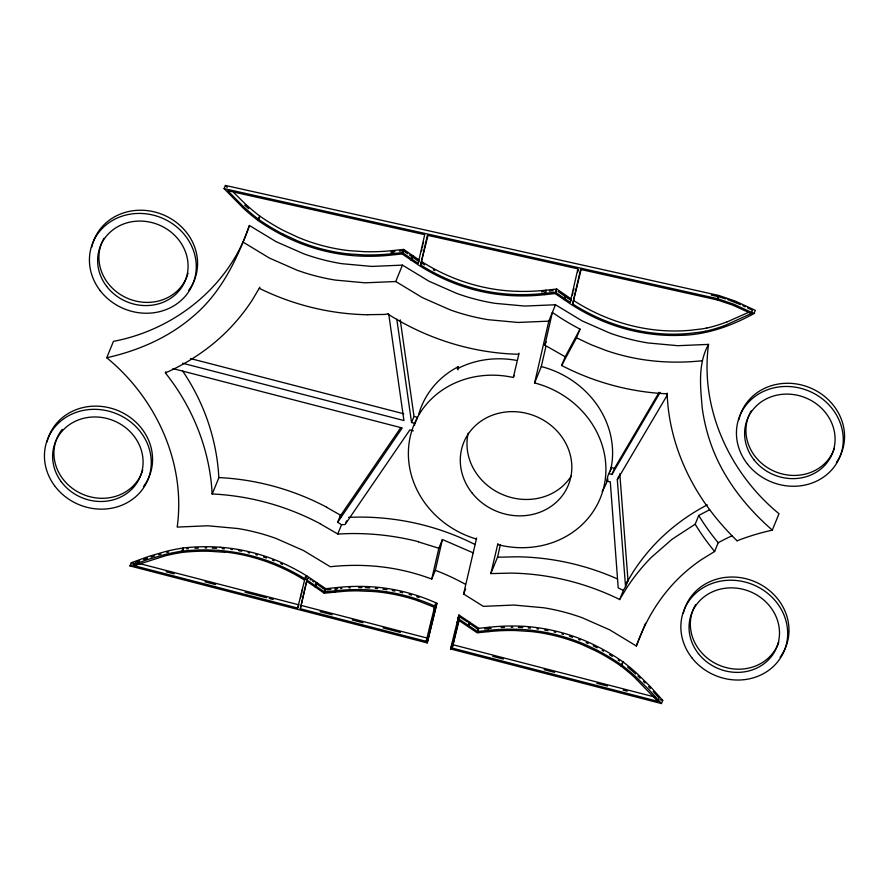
<?xml version="1.0" encoding="UTF-8"?>
<svg xmlns="http://www.w3.org/2000/svg" width="889" height="889" viewBox="0 0 889 889"><rect width="100%" height="100%" fill="white"/><g stroke="black" fill="none" stroke-linecap="round" stroke-linejoin="round"><path stroke-width="1.33" d="M708.555 344.387C697.621 363.934 700.432 387.037 702.277 408.429C704.377 423.553 708.366 438.399 714.167 452.523C726.746 482.727 747.76 508.752 772.308 530.111L778.997 513.72C729.602 473.204 699.765 408.562 708.555 344.387L677.851 345.699L648.07 342.965A194.935 177.244 22.2 0 1 609.81 333.064L582.184 320.929L555.492 304.76L524.788 306.06L495.017 303.338A194.935 177.244 22.2 0 1 456.746 293.426L429.131 281.291L402.439 265.122L371.735 266.422L341.965 263.7A194.935 177.244 22.2 0 1 303.694 253.787L276.079 241.652L249.387 225.484C237.074 259.655 220.661 293.792 192.002 317.306C167.732 337.976 137.684 350.833 106.758 357.756C156.142 398.272 185.99 462.913 177.2 527.088L207.904 525.777L237.685 528.511A194.935 177.244 22.2 0 1 275.946 538.412L303.56 550.558L330.252 566.726C349.677 564.659 369.368 564.904 388.693 567.827A195.269 177.544 22.2 0 1 431.754 579.072L435.321 570.349L442.4 539.523L473.226 552.858M659.116 392.338L614.466 468.359L610.987 467.458C611.299 470.603 602.798 481.949 610.287 481.849L618.211 587.907L623.378 590.396L619.611 599.653L626.689 587.962A230.14 209.259 22.2 0 1 651.326 557.37L672.073 539.256L695.187 524.177L698.743 515.453L709.678 509.719L713.678 514.931A258.988 235.485 22.2 0 0 737.103 540.845M610.987 467.458L610.532 469.803M610.276 470.959L610.121 471.659M135.484 562.526L134.183 565.715L297.659 608.054L305.46 576.572M300.593 597.797L300.993 596.019M301.404 594.252L301.804 592.485M302.216 590.718L302.616 588.951M427.042 639.213L426.175 641.336L300.326 608.743L306.627 581.306L307.938 578.117L308.461 578.45M300.326 608.743L306.627 581.306M282.746 233.951L296.782 240.519A169.199 153.841 22.2 0 0 348.332 253.887L363.645 254.899A199.658 181.534 22.2 0 0 391.449 253.754L402.395 252.609L418.141 263.366L424.731 234.674L227.728 190.735L243.319 206.481A205.292 186.657 22.2 0 0 253.998 215.738L258.577 219.372A199.625 181.512 22.2 0 0 282.735 233.974M421.508 251.209L421.919 249.409M422.331 247.62L422.742 245.82M423.153 244.031L423.564 242.241M516.698 294.537C482.727 293.781 449.256 283.102 420.608 264.933L427.42 235.274L577.906 268.834L570.205 302.36L555.447 292.248L544.513 293.403A199.669 181.545 22.2 0 1 516.698 294.559M420.608 264.933L427.876 235.785M431.754 579.072L438.833 548.246L442.4 539.523M426.175 641.336L435.332 603.942M427.976 636.013L427.487 638.146L301.627 605.553M428.465 633.868L428.954 631.735M429.443 629.601L429.932 627.456M430.432 625.323L430.921 623.178M431.409 621.044L431.898 618.911M433.865 610.354L434.354 608.22M220.128 547.213A196.225 178.411 22.2 0 0 183.123 547.991L176.233 549.169A205.381 186.746 22.2 0 0 165.354 551.58L148.307 556.558L131.283 562.737L129.983 565.937L427.231 642.914L436.899 603.275C416.852 594.108 395.172 588.496 373.18 586.896A196.225 178.411 22.2 0 0 336.175 587.629L325.774 588.685L306.994 576.039A190.257 172.988 22.2 0 0 284.48 563.915C264.244 554.603 242.353 548.869 220.128 547.257M436.899 603.275L427.231 642.914M489.228 627.267A196.225 178.411 22.2 0 1 526.232 626.478C548.446 628.212 570.36 633.824 590.585 643.192A196.225 178.411 22.2 0 1 623.111 661.938L628.723 666.35A205.381 186.746 22.2 0 1 637.335 673.806L650.304 686.564L662.738 700.365L661.438 703.555L450.567 648.959L458.935 614.999L478.838 628.323L489.217 627.212L487.917 630.401L477.526 631.512L457.635 618.188M645.514 623.3L636.357 645.992L609.665 629.823L582.051 617.688A194.935 177.244 22.2 0 0 543.79 607.776L514.009 605.053L483.305 606.354L463.591 593.974L476.637 537.956M476.215 538.978A90.989 82.733 22.2 0 1 410.307 436.366A90.989 82.733 22.2 0 1 513.309 377.492L519.065 353.233M452.312 643.836L450.567 648.959M454.523 634.224L454.968 632.301M457.168 622.689L457.613 620.766M458.057 618.844L458.935 614.999M653.171 691.498L659.105 698.132L657.804 701.321L452.19 648.07L458.58 620.244L477.226 632.835L488.161 631.668M452.19 648.07L459.08 620.533M619.677 599.508A234.918 213.593 22.2 0 0 511.219 573.105L490.828 573.594L497.918 543.535M497.496 544.557A90.989 82.733 22.2 0 0 603.975 486.516A90.989 82.733 22.2 0 0 534.611 382.937L548.813 321.14L555.492 304.76M561.637 365.501L565.204 356.778L544.846 345.176L552.369 312.417A227.195 206.57 22.2 0 0 580.028 329.119L576.483 337.82L561.637 365.501L565.36 367.379A234.018 212.782 22.2 0 0 666.906 393.816M490.828 573.594L497.518 557.214L500.44 544.501M534.611 382.937L541.301 366.557L545.89 346.588M572.472 294.981L572.961 292.881M573.438 290.792L573.916 288.692M577.772 271.923L578.25 269.834M705.51 331.197L702.599 331.764A80.61 73.287 22.2 0 1 700.299 332.13L688.964 333.475A162.231 147.507 22.2 0 1 658.671 333.575C628.123 330.997 598.453 320.44 572.672 303.938L580.595 269.434L717.29 299.915L732.636 305.094L751.216 313.539L752.527 310.35M572.672 303.938L581.406 268.4M414.474 425.498L414.707 424.575M417.185 418.508L417.374 417.808M414.963 423.642L417.508 417.352L414.018 416.452L400.239 319.862M636.357 645.992C645.258 621.178 658.949 597.886 677.674 579.217A186.568 169.632 22.2 0 1 701.299 559.703L714.634 551.48L718.19 542.757A205.703 187.034 22.2 0 1 731.947 535.834M249.387 225.484C229.94 285.847 175 329.73 113.436 341.365L106.758 357.756M507.741 295.359C485.516 293.737 463.614 288.036 443.389 278.69A191.291 173.933 22.2 0 1 419.086 265.433L402.084 253.932L391.693 255.043A196.225 178.411 22.2 0 1 354.689 255.765C332.475 254.043 310.561 248.431 290.336 239.052A196.225 178.411 22.2 0 1 257.81 220.316L252.865 216.449A206.159 187.446 22.2 0 1 243.386 208.259L224.095 188.635L225.406 185.445L718.857 295.492L735.325 301.115L755.328 310.35L754.028 313.539C731.447 325.996 706.444 334.975 680.418 335.331A155.342 141.24 22.2 0 1 666.394 335.32C642.258 334.286 618.366 328.463 596.452 318.329A191.868 174.455 22.2 0 1 571.16 304.438L555.136 293.57L544.757 294.67A196.225 178.411 22.2 0 1 507.741 295.404M182.601 370.957C204.048 402.417 216.894 439.699 218.85 477.76L212.16 494.14C209.993 450.078 192.869 407.306 165.387 372.936L165.854 371.78M257.777 220.361L259.077 217.16M258.577 219.372L259.877 216.183L255.31 212.549A205.292 186.657 22.2 0 1 244.631 203.281L233.874 192.702M259.877 287.18L252.376 299.893A230.14 209.259 22.2 0 1 227.74 330.497C209.915 348.466 188.512 362.734 165.387 372.936M129.983 565.937L147.007 559.759L164.054 554.769A205.381 186.746 22.2 0 1 174.922 552.358L181.812 551.136L183.112 547.946M134.183 565.715L165.465 555.758A203.614 185.134 22.2 0 1 175.611 553.547L182.089 552.391L183.401 549.202M391.46 253.776L392.76 250.576L403.695 249.42L419.03 259.91M392.138 253.976L393.005 251.843L394.949 251.643M402.395 252.609L403.695 249.42M402.084 253.932L403.395 250.742L405.028 251.876M242.697 241.875L269.389 258.043L297.004 270.178A194.935 177.244 22.2 0 0 335.275 280.079L365.046 282.813L395.749 281.513L402.439 265.122M367.835 314.673L384.848 314.439L388.471 313.684M410.829 259.988L412.129 256.799L409.396 254.91M411.596 258.988L412.896 255.799M418.141 263.366L419.008 261.233M435.599 606.465C415.552 597.297 393.871 591.685 371.88 590.085A196.225 178.411 22.2 0 0 334.875 590.829L324.474 591.874L305.694 579.239L306.994 576.039M297.659 608.054L298.96 604.864L138.039 563.193M413.318 430.843L409.84 429.943L345.065 524.521L341.554 524.699L337.631 522.299L340.109 516.231L400.817 427.587M373.958 591.529L357.345 590.829A197.114 179.222 22.2 0 0 344.799 591.218L324.174 593.196L314.973 586.818L316.273 583.629L315.239 582.917M315.728 585.818L317.04 582.628M341.554 524.699L337.776 533.956L319.851 523.632M345.565 523.31L346.554 520.887M324.474 591.874L325.774 588.685M324.174 593.196L325.474 590.007L324.318 589.207M334.864 590.774L336.164 587.573M335.109 592.041L335.975 589.907M415.03 423.42L411.551 422.519L414.018 416.452M458.113 369.868L457.402 368.691L458.179 366.768L458.891 367.957M544.513 293.403L545.813 290.214L556.747 289.047L571.16 298.937M544.757 294.67L546.057 291.481M513.309 377.492L514.142 375.436M555.447 292.248L556.747 289.047M555.136 293.57L556.447 290.381M544.846 345.176L546.213 341.821M563.882 299.626L565.182 296.437L563.004 294.926M564.648 298.626L565.949 295.437M570.205 302.36L571.082 300.238M463.591 593.974L465.625 588.985M459.013 619.189L459.88 617.055L460.48 617.433M468.025 626.456L469.325 623.267L468.159 622.467M468.792 625.456L470.092 622.256M477.526 631.512L478.838 628.323M606.809 480.949L607.798 478.526M608.509 473.526L611.988 474.426L614.466 468.359M623.378 590.396L625.545 586.651L617.31 479.738L618.8 476.093M667.139 393.149C668.45 435.077 684.541 476.204 709.666 509.697M224.095 188.635L717.556 298.682L718.857 295.492M717.29 299.915L718.601 296.726L725.857 298.904M625.545 586.651L628.012 580.584L619.789 473.67M657.804 701.321L634.346 677.185A203.614 185.134 22.2 0 0 626.301 670.262L621.044 666.072L622.344 662.872M623.145 661.894L621.844 665.083L627.423 669.539A205.381 186.746 22.2 0 1 636.035 677.007L649.003 689.753L661.438 703.555M565.204 356.778L580.039 329.097M626.289 583.273L633.379 571.583A230.14 209.259 22.2 0 1 658.016 540.979C672.428 526.466 689.164 514.309 707.288 504.852M626.256 583.629L628.012 580.584M611.988 474.426L660.127 392.46M617.31 479.738L667.439 394.827M337.631 522.299L402.228 427.976L172.933 368.591M751.216 313.539L725.846 325.074A147.774 134.361 22.2 0 1 705.533 331.264M749.449 311.95L727.146 321.874M136.528 562.137L139.651 560.97M143.629 559.548L147.418 558.236M151.041 557.047L154.497 555.958M158.831 554.68L160.92 554.091M706.811 327.997L703.91 328.574A80.61 73.287 22.2 0 1 701.599 328.941L690.264 330.286A162.231 147.507 22.2 0 1 659.971 330.375C629.423 327.808 599.764 317.251 573.972 300.749M399.494 251.154L403.395 250.742M549.302 291.136L553.202 290.725M326.841 589.863L330.941 589.429M335.042 588.985L337.787 588.696M484.683 628.99L487.416 628.701M488.783 628.556L489.461 628.479M701.866 360.778C680.296 363.068 658.393 362.501 637.035 358.611A194.713 177.044 22.2 0 1 606.22 350.544L591.218 344.765L576.483 337.82M548.813 321.14L518.109 322.451L488.328 319.718A194.935 177.244 22.2 0 1 450.067 309.817L422.442 297.671L395.749 281.513M340.554 588.44L341.943 588.329M497.518 557.214L517.909 556.803A234.918 213.593 22.2 0 1 617.177 578.817M348.621 517.365C392.216 515.342 436.243 524.777 475.137 544.579M358.656 587.64L361.967 587.662M518.643 354.255C472.57 353.222 427.131 338.853 388.226 314.273M517.998 291.348C484.027 290.592 450.556 279.902 421.908 261.733M209.871 551.269L225.184 552.302M212.271 548.113L216.638 548.302M365.29 587.74L369.724 587.94M518.365 627.378L522.743 627.578M218.827 550.458C241.052 552.069 262.944 557.781 283.169 567.115A190.257 172.988 22.2 0 1 305.683 579.25M222.117 548.691L224.295 548.891M528.222 627.967L530.4 628.156M711.278 295.092L717.379 296.448M190.524 358.567L403.728 413.785M182.69 363.245L403.939 420.541L388.849 314.839M453.49 644.881L655.249 697.132M131.283 562.737L133.961 563.437M166.099 571.76L174.133 573.838M204.926 581.806L215.638 584.584M245.097 592.218L266.522 597.764M269.2 598.453L273.212 599.497M320.073 611.632L332.13 614.755M352.211 619.955L362.923 622.722M383.015 627.923L400.417 632.435M492.728 656.338L503.274 659.071M544.124 669.65L554.669 672.384M596.841 683.308L607.387 686.03M623.2 690.131L627.156 691.153M660.105 699.687L662.738 700.365M418.486 541.912L438.833 548.246M717.556 298.682L734.014 304.305L754.028 313.539M417.774 600.72L434.032 607.143M727.802 299.582L740.526 304.694M586.173 642.603L588.196 643.492M742.826 305.716L745.171 306.794M747.571 307.927L751.694 309.939M593.219 645.825L597.186 647.792M326.541 507.241L341.532 515.764M340.109 516.231L341.332 516.976M461.08 617.811L465.825 620.878M307.161 581.639L314.973 586.818M418.297 260.933L417.252 260.255M310.039 579.461L311.094 580.139M570.616 300.082L568.338 298.582M416.741 259.91L414.685 258.543M312.65 581.173L313.695 581.862M567.882 298.282L565.182 296.437M466.403 621.278L466.992 621.667M414.174 258.199L412.129 256.799M558.081 291.514L562.459 294.537M405.573 252.254L407.762 253.765M469.325 623.267L469.903 623.667M470.481 624.067L471.048 624.456M471.626 624.856L472.203 625.256M472.781 625.656L473.926 626.456M474.504 626.856L476.226 628.045M476.804 628.445L477.382 628.845M477.949 629.245L478.526 629.645M316.851 584.029L317.417 584.429M317.995 584.829L322.596 588.018M323.174 588.418L323.752 588.807M637.869 676.029L640.18 678.207M643.414 681.352L645.07 683.008M648.57 686.597L650.359 688.486M225.406 185.445L227.217 187.435M396.794 319.129L411.551 422.519M737.059 540.812A239.174 217.472 22.2 0 1 772.319 530.155M714.656 551.469A226.984 206.381 22.2 0 1 695.154 524.188M718.212 542.735A226.984 206.381 22.2 0 1 698.721 515.464M435.332 570.327A207.47 188.635 22.2 0 1 465.191 584.173M367.846 314.762A234.918 213.593 22.2 0 1 259.377 288.358M212.16 493.973A234.918 213.593 22.2 0 1 319.896 523.554M218.85 477.582A234.918 213.593 22.2 0 1 326.585 507.163M337.798 534.078A241.908 219.95 22.2 0 1 418.53 541.701M607.776 479.716A90.989 82.733 22.2 0 1 602.164 491.484M541.301 366.557A90.989 82.733 22.2 0 1 610.665 470.125M571.383 475.826A56.474 51.351 22.2 0 1 503.118 494.806A56.474 51.351 22.2 0 1 468.181 433.232M418.719 414.374A90.989 82.733 22.2 0 1 458.179 366.768M457.402 368.691A90.989 82.733 22.2 0 1 516.309 360.356M683.308 613.399A54.085 49.173 22.2 0 1 756.206 582.284A54.085 49.173 22.2 0 1 780.098 657.204M778.808 642.002A45.806 41.65 22.2 0 1 718.279 664.828A45.806 41.65 22.2 0 1 695.587 604.72M738.892 419.641A54.085 49.173 22.2 0 1 811.168 388.26A54.085 49.173 22.2 0 1 836.393 462.458M834.393 448.245A45.806 41.65 22.2 0 1 773.852 471.07A45.806 41.65 22.2 0 1 751.172 410.962M47.039 441.922A54.085 49.173 22.2 0 1 120.259 411.596A54.085 49.173 22.2 0 1 143.473 486.583M142.74 470.037A45.806 41.65 22.2 0 1 79.743 492.917A45.806 41.65 22.2 0 1 62.241 429.365M91.756 247.175A54.085 49.173 22.2 0 1 164.432 215.327A54.085 49.173 22.2 0 1 188.746 290.325M188.012 273.19A45.806 41.65 22.2 0 1 128.06 298.548A45.806 41.65 22.2 0 1 104.024 238.163M487.928 630.457A196.225 178.411 22.2 0 1 524.932 629.679C547.146 631.401 569.06 637.013 589.274 646.392A196.225 178.411 22.2 0 1 621.811 665.128M621.033 666.083A199.625 181.512 22.2 0 0 596.886 651.47L582.828 644.925A169.199 153.841 22.2 0 0 531.289 631.557L515.976 630.545A199.658 181.534 22.2 0 0 488.161 631.69M627.601 667.072A203.614 185.134 22.2 0 1 635.657 673.995M489.472 628.501A199.658 181.534 22.2 0 1 491.128 628.323M501.107 627.556A199.658 181.534 22.2 0 1 504.441 627.401M511.142 627.267A199.658 181.534 22.2 0 1 512.82 627.267M602.153 650.392A199.625 181.512 22.2 0 1 603.642 651.215M609.521 654.615A199.625 181.512 22.2 0 1 612.421 656.371M618.133 660.038A199.625 181.512 22.2 0 1 619.544 660.983M536.845 628.879A169.199 153.841 22.2 0 1 538.434 629.09M544.735 630.101A169.199 153.841 22.2 0 1 547.88 630.679M554.136 632.012A169.199 153.841 22.2 0 1 555.692 632.379M561.892 633.99A169.199 153.841 22.2 0 1 563.437 634.424M569.571 636.302A169.199 153.841 22.2 0 1 572.616 637.313M578.65 639.513A169.199 153.841 22.2 0 1 580.139 640.091M392.994 251.787A196.225 178.411 22.2 0 1 390.771 252.032M248.687 208.637A206.159 187.446 22.2 0 1 244.686 205.059M259.888 216.16A199.625 181.512 22.2 0 0 284.036 230.784L298.093 237.33A169.199 153.841 22.2 0 0 349.633 250.698L364.946 251.709A199.658 181.534 22.2 0 0 392.749 250.554M543.824 291.67A196.225 178.411 22.2 0 1 541.601 291.881M434.765 270.6A191.291 173.933 22.2 0 1 433.299 269.812M424.631 264.866A191.291 173.933 22.2 0 1 421.797 263.133M545.813 290.192A199.669 181.545 22.2 0 1 517.998 291.37M727.102 321.796A147.774 134.361 22.2 0 1 706.833 328.074M181.823 551.191A196.225 178.411 22.2 0 1 218.827 550.402M225.206 551.991A174.255 158.442 22.2 0 1 304.094 579.861M182.101 552.413A199.647 181.523 22.2 0 1 209.871 551.247M230.762 549.358A174.255 158.442 22.2 0 1 232.34 549.591M238.652 550.647A174.255 158.442 22.2 0 1 241.797 551.247M248.053 552.625A174.255 158.442 22.2 0 1 249.609 553.002M255.799 554.647A174.255 158.442 22.2 0 1 257.343 555.092M263.477 556.992A174.255 158.442 22.2 0 1 266.511 558.014M272.545 560.226A174.255 158.442 22.2 0 1 274.034 560.815M280.691 563.582A174.255 158.442 22.2 0 1 282.524 564.404M186.712 548.891A199.647 181.523 22.2 0 1 188.368 548.746M195.024 548.28A199.647 181.523 22.2 0 1 198.358 548.135M205.048 547.991A199.647 181.523 22.2 0 1 206.726 547.991M166.765 552.569A203.614 185.134 22.2 0 1 168.577 552.136M373.958 591.541A169.188 153.83 22.2 0 1 417.786 600.697M375.258 588.351A169.188 153.83 22.2 0 1 377.692 588.562M382.992 589.163A169.188 153.83 22.2 0 1 386.948 589.707M392.227 590.574A169.188 153.83 22.2 0 1 394.849 591.063M400.072 592.152A169.188 153.83 22.2 0 1 402.65 592.752M409.084 594.419A169.188 153.83 22.2 0 1 411.64 595.141M416.719 596.719A169.188 153.83 22.2 0 1 419.086 597.497M348.888 587.873A197.114 179.222 22.2 0 1 350.277 587.818M471.87 492.728A56.474 51.351 22.2 0 0 567.615 486.772A56.474 51.351 22.2 0 0 508.686 411.751A56.474 51.351 22.2 0 0 471.87 492.728M691.953 657.882A54.085 49.173 22.2 0 0 783.654 652.17A54.085 49.173 22.2 0 0 727.213 580.328A54.085 49.173 22.2 0 0 691.953 657.882M698.432 653.626A45.806 41.65 22.2 0 0 776.086 648.803A45.806 41.65 22.2 0 0 728.291 587.951A45.806 41.65 22.2 0 0 698.432 653.626M747.527 464.114A54.085 49.173 22.2 0 0 839.227 458.413A54.085 49.173 22.2 0 0 782.787 386.571A54.085 49.173 22.2 0 0 747.527 464.114M754.005 459.869A45.806 41.65 22.2 0 0 831.671 455.046A45.806 41.65 22.2 0 0 783.865 394.194A45.806 41.65 22.2 0 0 754.005 459.869M54.54 485.672A54.085 49.173 22.2 0 0 146.585 482.66A54.085 49.173 22.2 0 0 92.456 409.351A54.085 49.173 22.2 0 0 54.54 485.672M61.174 481.627A45.806 41.65 22.2 0 0 139.117 479.071A45.806 41.65 22.2 0 0 93.278 416.985A45.806 41.65 22.2 0 0 61.174 481.627M100.157 290.603A54.085 49.173 22.2 0 0 192.002 285.88A54.085 49.173 22.2 0 0 136.384 213.493A54.085 49.173 22.2 0 0 100.157 290.603M106.702 286.425A45.806 41.65 22.2 0 0 184.468 282.424A45.806 41.65 22.2 0 0 137.373 221.128A45.806 41.65 22.2 0 0 106.702 286.425"/></g></svg>
